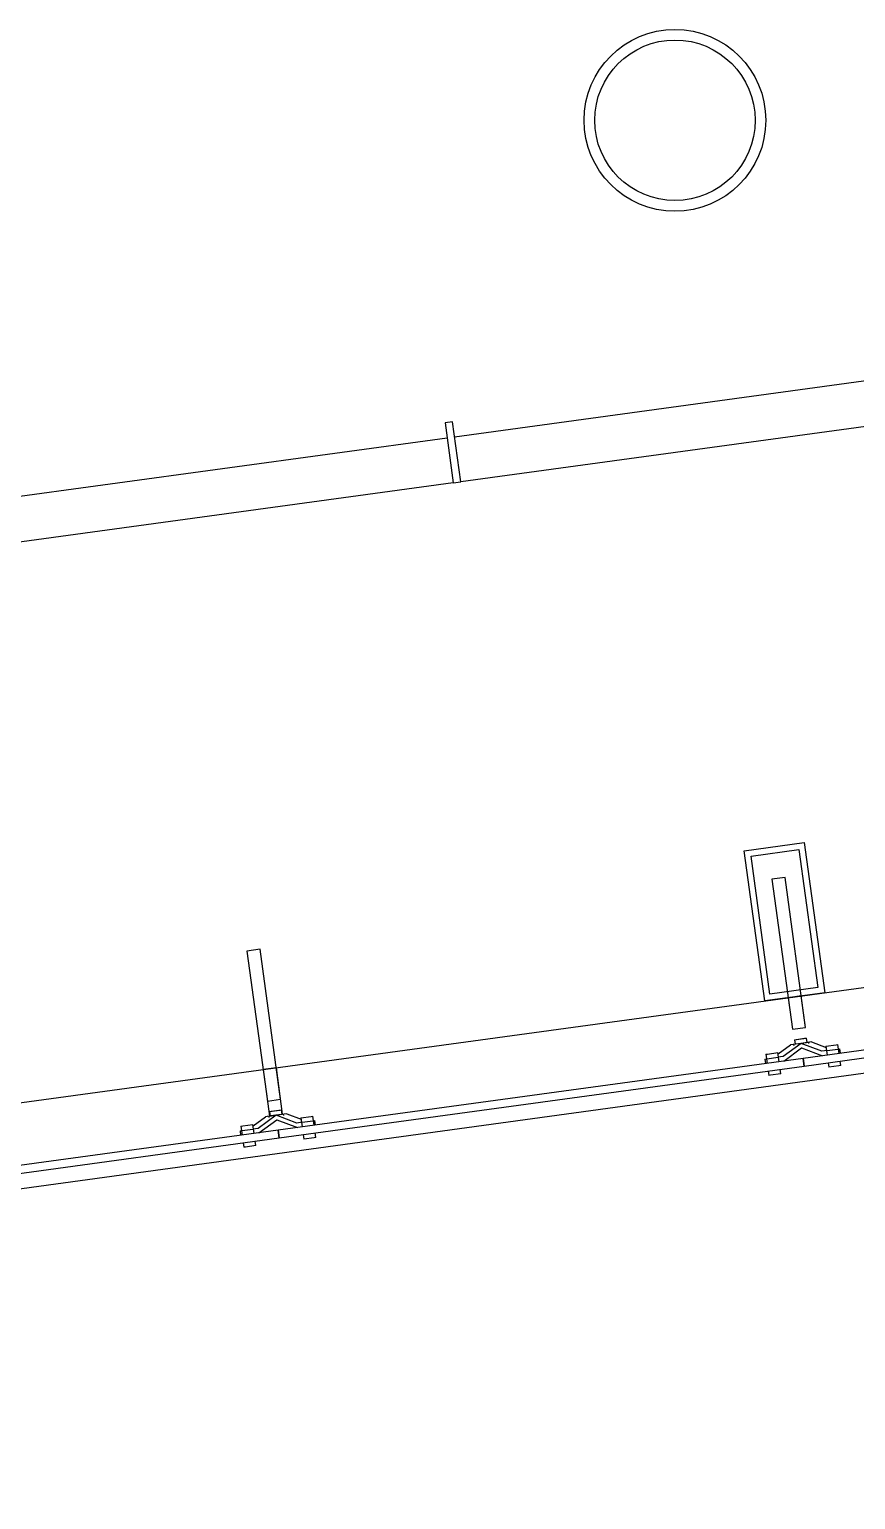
# Model space of a CAD drawing. Header units: millimetres. Extents: x -28081 to 11848482, y -6212777 to 128443.
# Drawn here: x -18251 to -15522, y 95449 to 100301 of the extents above; entities that cross this region are included whole.
import ezdxf

# ---------------------------------------------------------------- set-up
doc = ezdxf.new("R2010")
doc.units = ezdxf.units.MM
doc.header["$LTSCALE"] = 10
for name, color, linetype in [('A—\\M+5C3C5\\M+5B4B0', 135, 'Continuous'), ('A—\\M+5C7BD\\M+5CCE5', 7, 'Continuous'), ('E-RF-5F$0$A-GLAZ', 6, 'Continuous')]:
    doc.layers.add(name, color=color, linetype=linetype)

msp = doc.modelspace()

# ---------------------------------------------------------------- linework, layer by layer
at = {"layer": 'A—\\M+5C3C5\\M+5B4B0'}
for p, q in [((-16846.9, 98956.5), (-14865.2, 99227.4)), ((-14844.9, 99078.8), (-16826.5, 98807.9)), ((-18580.7, 98719.5), (-16871.6, 98953.1)), ((-16851.3, 98804.5), (-18560.4, 98570.9)), ((-25552.2, 95764.4, 0), (-8639.5, 98076.1, 0)), ((-25791.7, 95448.7), (-8422.2, 97822.9)), ((-13962, 97141.8), (-15695.9, 96904.8)), ((-13962, 97141.8), (-15695.9, 96904.8)), ((-13962, 97141.8), (-15695.9, 96904.8)), ((-15692.4, 96879.6), (-13958.6, 97116.6)), ((-15692.4, 96879.6), (-13958.6, 97116.6)), ((-15692.4, 96879.6), (-13958.6, 97116.6)), ((-15778.7, 96919.6), (-15737.7, 96949.5)), ((-15778.7, 96919.6), (-15737.7, 96949.5)), ((-15702.7, 96954.3), (-15762, 96911)), ((-15702.7, 96954.3), (-15762, 96911)), ((-15702.7, 96954.3), (-15737.7, 96949.5)), ((-15702.7, 96954.3), (-15737.7, 96949.5)), ((-15720.2, 96951.9), (-15737.7, 96949.5)), ((-15720.2, 96951.9), (-15737.7, 96949.5)), ((-15727.4, 96950.9), (-15726.9, 96947)), ((-15727.4, 96950.9), (-15726.9, 96947)), ((-15727.4, 96950.9), (-15726.9, 96947)), ((-15727.4, 96950.9), (-15726.9, 96947)), ((-15724.5, 96966.5), (-15690.7, 96971.1)), ((-15724.5, 96966.5), (-15690.7, 96971.1)), ((-15724.5, 96966.5), (-15690.7, 96971.1)), ((-15724.5, 96966.5), (-15690.7, 96971.1)), ((-15724.5, 96966.5), (-15718.7, 96967.3)), ((-15724.5, 96966.5), (-15718.7, 96967.3)), ((-15724.5, 96966.5), (-15718.7, 96967.3)), ((-15724.5, 96966.5), (-15718.7, 96967.3)), ((-15724.5, 96966.5), (-15722.5, 96951.6)), ((-15724.5, 96966.5), (-15722.5, 96951.6)), ((-15724.5, 96966.5), (-15722.5, 96951.6)), ((-15724.5, 96966.5), (-15722.5, 96951.6)), ((-15724.5, 96966.5), (-15722.5, 96951.6)), ((-15724.5, 96966.5), (-15722.5, 96951.6)), ((-15724.5, 96966.5), (-15722.5, 96951.6)), ((-15724.5, 96966.5), (-15722.5, 96951.6)), ((-15702.7, 96954.3), (-15720.2, 96951.9)), ((-15702.7, 96954.3), (-15720.2, 96951.9)), ((-15718.7, 96967.3), (-15684.9, 96971.9)), ((-15718.7, 96967.3), (-15684.9, 96971.9)), ((-15718.7, 96967.3), (-15684.9, 96971.9)), ((-15718.7, 96967.3), (-15684.9, 96971.9)), ((-15667.6, 96959.1), (-15702.7, 96954.3)), ((-15667.6, 96959.1), (-15702.7, 96954.3)), ((-15685.1, 96956.7), (-15702.7, 96954.3)), ((-15685.1, 96956.7), (-15702.7, 96954.3)), ((-15633.9, 96928.5), (-15702.7, 96954.3)), ((-15633.9, 96928.5), (-15702.7, 96954.3)), ((-15690.7, 96971.1), (-15684.9, 96971.9)), ((-15690.7, 96971.1), (-15684.9, 96971.9)), ((-15690.7, 96971.1), (-15684.9, 96971.9)), ((-15690.7, 96971.1), (-15684.9, 96971.9)), ((-15667.6, 96959.1), (-15685.1, 96956.7)), ((-15667.6, 96959.1), (-15685.1, 96956.7)), ((-15682.8, 96957), (-15684.9, 96971.9)), ((-15682.8, 96957), (-15684.9, 96971.9)), ((-15682.8, 96957), (-15684.9, 96971.9)), ((-15682.8, 96957), (-15684.9, 96971.9)), ((-15682.8, 96957), (-15684.9, 96971.9)), ((-15682.8, 96957), (-15684.9, 96971.9)), ((-15682.8, 96957), (-15684.9, 96971.9)), ((-15682.8, 96957), (-15684.9, 96971.9)), ((-15677.3, 96953.7), (-15677.9, 96957.7)), ((-15677.3, 96953.7), (-15677.9, 96957.7)), ((-15677.3, 96953.7), (-15677.9, 96957.7)), ((-15677.3, 96953.7), (-15677.9, 96957.7)), ((-15667.6, 96959.1), (-15620.1, 96941.3)), ((-15667.6, 96959.1), (-15620.1, 96941.3)), ((-15620.7, 96945.4), (-15586.9, 96950.1)), ((-15620.7, 96945.4), (-15586.9, 96950.1)), ((-15586.9, 96950.1), (-15581.1, 96950.9)), ((-15586.9, 96950.1), (-15581.1, 96950.9)), ((-15577, 96921), (-15581.1, 96950.9)), ((-15577, 96921), (-15581.1, 96950.9)), ((-15695.9, 96904.8), (-17429.8, 96667.8)), ((-15695.9, 96904.8), (-17429.8, 96667.8)), ((-15695.9, 96904.8), (-17429.8, 96667.8)), ((-15821.8, 96902.8), (-15814.5, 96903.8)), ((-15821.8, 96902.8), (-15814.5, 96903.8)), ((-15821.8, 96902.8), (-15819.7, 96887.9)), ((-15821.8, 96902.8), (-15819.7, 96887.9)), ((-15818.9, 96918.4), (-15813.1, 96919.2)), ((-15818.9, 96918.4), (-15813.1, 96919.2)), ((-15818.9, 96918.4), (-15814.8, 96888.5)), ((-15818.9, 96918.4), (-15814.8, 96888.5)), ((-15814.5, 96903.8), (-15779.5, 96908.6)), ((-15814.5, 96903.8), (-15779.5, 96908.6)), ((-15813.1, 96919.2), (-15779.2, 96923.8)), ((-15813.1, 96919.2), (-15779.2, 96923.8)), ((-15762, 96911), (-15779.5, 96908.6)), ((-15762, 96911), (-15779.5, 96908.6)), ((-15775.2, 96894), (-15779.2, 96923.8)), ((-15775.2, 96894), (-15779.2, 96923.8)), ((-15759.9, 96896), (-15700.6, 96939.5)), ((-15759.9, 96896), (-15700.6, 96939.5)), ((-15700.6, 96939.5), (-15631.8, 96913.5)), ((-15700.6, 96939.5), (-15631.8, 96913.5)), ((-15692.4, 96879.6), (-15695.9, 96904.8)), ((-15695.9, 96904.8), (-15692.4, 96879.6)), ((-15692.4, 96879.6), (-15695.9, 96904.8)), ((-15695.9, 96904.8), (-15692.4, 96879.6)), ((-15692.4, 96879.6), (-15695.9, 96904.8)), ((-15695.9, 96904.8), (-15692.4, 96879.6)), ((-15616.4, 96930.9), (-15633.9, 96928.5)), ((-15616.4, 96930.9), (-15633.9, 96928.5)), ((-15620.7, 96945.4), (-15616.6, 96915.6)), ((-15620.7, 96945.4), (-15616.6, 96915.6)), ((-15616.4, 96930.9), (-15581.3, 96935.7)), ((-15616.4, 96930.9), (-15581.3, 96935.7)), ((-15581.3, 96935.7), (-15574.1, 96936.7)), ((-15581.3, 96935.7), (-15574.1, 96936.7)), ((-15572, 96921.7), (-15574.1, 96936.7)), ((-15572, 96921.7), (-15574.1, 96936.7)), ((-17426.3, 96642.6), (-15692.4, 96879.6)), ((-17426.3, 96642.6), (-15692.4, 96879.6)), ((-17426.3, 96642.6), (-15692.4, 96879.6)), ((-15811.3, 96863.4), (-15809.3, 96848.5)), ((-15811.3, 96863.4), (-15809.3, 96848.5)), ((-15769.7, 96853.9), (-15803.5, 96849.3)), ((-15769.7, 96853.9), (-15803.5, 96849.3)), ((-15769.7, 96853.9), (-15771.7, 96868.8)), ((-15769.7, 96853.9), (-15771.7, 96868.8)), ((-15613.2, 96890.5), (-15611.2, 96875.6)), ((-15613.2, 96890.5), (-15611.2, 96875.6)), ((-15577.3, 96880.2), (-15611.2, 96875.6)), ((-15577.3, 96880.2), (-15611.2, 96875.6)), ((-15571.5, 96881), (-15577.3, 96880.2)), ((-15571.5, 96881), (-15577.3, 96880.2)), ((-15571.5, 96881), (-15573.6, 96895.9)), ((-15571.5, 96881), (-15573.6, 96895.9)), ((-15803.5, 96849.3), (-15809.3, 96848.5)), ((-15803.5, 96849.3), (-15809.3, 96848.5)), ((-17512.6, 96682.6), (-17471.6, 96712.5)), ((-17512.6, 96682.6), (-17471.6, 96712.5)), ((-17436.5, 96717.3), (-17495.9, 96674)), ((-17436.5, 96717.3), (-17495.9, 96674)), ((-17436.5, 96717.3), (-17471.6, 96712.5)), ((-17436.5, 96717.3), (-17471.6, 96712.5)), ((-17454.1, 96714.9), (-17471.6, 96712.5)), ((-17454.1, 96714.9), (-17471.6, 96712.5)), ((-17461.3, 96713.9), (-17460.8, 96710)), ((-17461.3, 96713.9), (-17460.8, 96710)), ((-17461.3, 96713.9), (-17460.8, 96710)), ((-17461.3, 96713.9), (-17460.8, 96710)), ((-17458.4, 96729.5), (-17424.6, 96734.1)), ((-17458.4, 96729.5), (-17424.6, 96734.1)), ((-17458.4, 96729.5), (-17424.6, 96734.1)), ((-17458.4, 96729.5), (-17424.6, 96734.1)), ((-17458.4, 96729.5), (-17452.6, 96730.3)), ((-17458.4, 96729.5), (-17452.6, 96730.3)), ((-17458.4, 96729.5), (-17452.6, 96730.3)), ((-17458.4, 96729.5), (-17452.6, 96730.3)), ((-17458.4, 96729.5), (-17456.4, 96714.6)), ((-17458.4, 96729.5), (-17456.4, 96714.6)), ((-17458.4, 96729.5), (-17456.4, 96714.6)), ((-17458.4, 96729.5), (-17456.4, 96714.6)), ((-17458.4, 96729.5), (-17456.4, 96714.6)), ((-17458.4, 96729.5), (-17456.4, 96714.6)), ((-17458.4, 96729.5), (-17456.4, 96714.6)), ((-17458.4, 96729.5), (-17456.4, 96714.6)), ((-17436.5, 96717.3), (-17454.1, 96714.9)), ((-17436.5, 96717.3), (-17454.1, 96714.9)), ((-17452.6, 96730.3), (-17418.8, 96734.9)), ((-17452.6, 96730.3), (-17418.8, 96734.9)), ((-17452.6, 96730.3), (-17418.8, 96734.9)), ((-17452.6, 96730.3), (-17418.8, 96734.9)), ((-17401.5, 96722.1), (-17436.5, 96717.3)), ((-17401.5, 96722.1), (-17436.5, 96717.3)), ((-17419, 96719.7), (-17436.5, 96717.3)), ((-17419, 96719.7), (-17436.5, 96717.3)), ((-17367.8, 96691.5), (-17436.5, 96717.3)), ((-17367.8, 96691.5), (-17436.5, 96717.3)), ((-17424.6, 96734.1), (-17418.8, 96734.9)), ((-17424.6, 96734.1), (-17418.8, 96734.9)), ((-17424.6, 96734.1), (-17418.8, 96734.9)), ((-17424.6, 96734.1), (-17418.8, 96734.9)), ((-17401.5, 96722.1), (-17419, 96719.7)), ((-17401.5, 96722.1), (-17419, 96719.7)), ((-17416.7, 96720), (-17418.8, 96734.9)), ((-17416.7, 96720), (-17418.8, 96734.9)), ((-17416.7, 96720), (-17418.8, 96734.9)), ((-17416.7, 96720), (-17418.8, 96734.9)), ((-17416.7, 96720), (-17418.8, 96734.9)), ((-17416.7, 96720), (-17418.8, 96734.9)), ((-17416.7, 96720), (-17418.8, 96734.9)), ((-17416.7, 96720), (-17418.8, 96734.9)), ((-17411.2, 96716.7), (-17411.8, 96720.7)), ((-17411.2, 96716.7), (-17411.8, 96720.7)), ((-17411.2, 96716.7), (-17411.8, 96720.7)), ((-17411.2, 96716.7), (-17411.8, 96720.7)), ((-17401.5, 96722.1), (-17354, 96704.3)), ((-17401.5, 96722.1), (-17354, 96704.3)), ((-17354.6, 96708.4), (-17320.8, 96713.1)), ((-17354.6, 96708.4), (-17320.8, 96713.1)), ((-17354.6, 96708.4), (-17350.5, 96678.6)), ((-17354.6, 96708.4), (-17350.5, 96678.6)), ((-17320.8, 96713.1), (-17314.9, 96713.9)), ((-17320.8, 96713.1), (-17314.9, 96713.9)), ((-17310.9, 96684), (-17314.9, 96713.9)), ((-17310.9, 96684), (-17314.9, 96713.9)), ((-17429.8, 96667.8), (-19163.6, 96430.8)), ((-17429.8, 96667.8), (-19163.6, 96430.8)), ((-17429.8, 96667.8), (-19163.6, 96430.8)), ((-17555.7, 96665.8), (-17548.4, 96666.8)), ((-17555.7, 96665.8), (-17548.4, 96666.8)), ((-17555.7, 96665.8), (-17553.6, 96650.9)), ((-17555.7, 96665.8), (-17553.6, 96650.9)), ((-17552.7, 96681.4), (-17546.9, 96682.2)), ((-17552.7, 96681.4), (-17546.9, 96682.2)), ((-17552.7, 96681.4), (-17548.7, 96651.5)), ((-17552.7, 96681.4), (-17548.7, 96651.5)), ((-17548.4, 96666.8), (-17513.4, 96671.6)), ((-17548.4, 96666.8), (-17513.4, 96671.6)), ((-17546.9, 96682.2), (-17513.1, 96686.8)), ((-17546.9, 96682.2), (-17513.1, 96686.8)), ((-17495.9, 96674), (-17513.4, 96671.6)), ((-17495.9, 96674), (-17513.4, 96671.6)), ((-17509, 96657), (-17513.1, 96686.8)), ((-17509, 96657), (-17513.1, 96686.8)), ((-17493.8, 96659), (-17434.5, 96702.5)), ((-17493.8, 96659), (-17434.5, 96702.5)), ((-17434.5, 96702.5), (-17365.7, 96676.5)), ((-17434.5, 96702.5), (-17365.7, 96676.5)), ((-17426.3, 96642.6), (-17429.8, 96667.8)), ((-17429.8, 96667.8), (-17426.3, 96642.6)), ((-17426.3, 96642.6), (-17429.8, 96667.8)), ((-17429.8, 96667.8), (-17426.3, 96642.6)), ((-17426.3, 96642.6), (-17429.8, 96667.8)), ((-17429.8, 96667.8), (-17426.3, 96642.6)), ((-17350.2, 96693.9), (-17367.8, 96691.5)), ((-17350.2, 96693.9), (-17367.8, 96691.5)), ((-17350.2, 96693.9), (-17315.2, 96698.7)), ((-17350.2, 96693.9), (-17315.2, 96698.7)), ((-17315.2, 96698.7), (-17308, 96699.7)), ((-17315.2, 96698.7), (-17308, 96699.7)), ((-17305.9, 96684.7), (-17308, 96699.7)), ((-17305.9, 96684.7), (-17308, 96699.7)), ((-17305.4, 96644), (-17307.4, 96658.9)), ((-17305.4, 96644), (-17307.4, 96658.9)), ((-19160.2, 96405.6), (-17426.3, 96642.6)), ((-19160.2, 96405.6), (-17426.3, 96642.6)), ((-19160.2, 96405.6), (-17426.3, 96642.6)), ((-17545.2, 96626.4), (-17543.2, 96611.5)), ((-17545.2, 96626.4), (-17543.2, 96611.5)), ((-17537.4, 96612.3), (-17543.2, 96611.5)), ((-17537.4, 96612.3), (-17543.2, 96611.5)), ((-17503.6, 96616.9), (-17537.4, 96612.3)), ((-17503.6, 96616.9), (-17537.4, 96612.3)), ((-17503.6, 96616.9), (-17505.6, 96631.8)), ((-17503.6, 96616.9), (-17505.6, 96631.8)), ((-17347.1, 96653.5), (-17345, 96638.6)), ((-17347.1, 96653.5), (-17345, 96638.6)), ((-17311.2, 96643.2), (-17345, 96638.6)), ((-17311.2, 96643.2), (-17345, 96638.6)), ((-17305.4, 96644), (-17311.2, 96643.2)), ((-17305.4, 96644), (-17311.2, 96643.2))]:
    msp.add_line(p, q, dxfattribs=at)
at = {"layer": 'A—\\M+5C3C5\\M+5B4B0', "extrusion": (0, 0, -1)}
for p, q in [((-16853.6, 99006.1), (-16878.4, 99002.7)), ((-16878.4, 99002.7), (-16851.3, 98804.5)), ((-16826.5, 98807.9), (-16853.6, 99006.1)), ((-16851.3, 98804.5), (-16826.5, 98807.9)), ((-15755.3, 97502.2), (-15798.9, 97496.3)), ((-15755.3, 97502.2), (-15798.9, 97496.3)), ((-15798.9, 97496.3), (-15731.2, 97000.9)), ((-15798.9, 97496.3), (-15731.2, 97000.9)), ((-15687.6, 97006.8), (-15755.3, 97502.2)), ((-15687.6, 97006.8), (-15755.3, 97502.2)), ((-17489.2, 97265.2), (-17532.8, 97259.3)), ((-17489.2, 97265.2), (-17532.8, 97259.3)), ((-17532.8, 97259.3), (-17465.1, 96763.9)), ((-17532.8, 97259.3), (-17465.1, 96763.9)), ((-17421.5, 96769.8), (-17489.2, 97265.2)), ((-17421.5, 96769.8), (-17489.2, 97265.2)), ((-15731.2, 97000.9), (-15687.6, 97006.8)), ((-15731.2, 97000.9), (-15687.6, 97006.8)), ((-17435.7, 96874), (-17479.3, 96868)), ((-17479.3, 96868), (-17458.4, 96714.5)), ((-17414.8, 96720.5), (-17435.7, 96874)), ((-17465.1, 96763.9), (-17421.5, 96769.8)), ((-17465.1, 96763.9), (-17421.5, 96769.8)), ((-17458.4, 96714.5), (-17414.8, 96720.5))]:
    msp.add_line(p, q, dxfattribs=at)
at = {"layer": 'A—\\M+5C3C5\\M+5B4B0', "color": 8, "lineweight": 9}
for p, q in [((-15778.7, 96919.6), (-15737.7, 96949.5)), ((-15778.7, 96919.6), (-15737.7, 96949.5)), ((-15702.7, 96954.3), (-15762, 96911)), ((-15702.7, 96954.3), (-15762, 96911)), ((-15702.7, 96954.3), (-15737.7, 96949.5)), ((-15702.7, 96954.3), (-15737.7, 96949.5)), ((-15720.2, 96951.9), (-15737.7, 96949.5)), ((-15720.2, 96951.9), (-15737.7, 96949.5)), ((-15727.4, 96950.9), (-15726.9, 96947)), ((-15727.4, 96950.9), (-15726.9, 96947)), ((-15727.4, 96950.9), (-15726.9, 96947)), ((-15727.4, 96950.9), (-15726.9, 96947)), ((-15724.5, 96966.5), (-15690.7, 96971.1)), ((-15724.5, 96966.5), (-15690.7, 96971.1)), ((-15724.5, 96966.5), (-15690.7, 96971.1)), ((-15724.5, 96966.5), (-15690.7, 96971.1)), ((-15724.5, 96966.5), (-15718.7, 96967.3)), ((-15724.5, 96966.5), (-15718.7, 96967.3)), ((-15724.5, 96966.5), (-15718.7, 96967.3)), ((-15724.5, 96966.5), (-15718.7, 96967.3)), ((-15724.5, 96966.5), (-15722.5, 96951.6)), ((-15724.5, 96966.5), (-15722.5, 96951.6)), ((-15724.5, 96966.5), (-15722.5, 96951.6)), ((-15724.5, 96966.5), (-15722.5, 96951.6)), ((-15724.5, 96966.5), (-15722.5, 96951.6)), ((-15724.5, 96966.5), (-15722.5, 96951.6)), ((-15724.5, 96966.5), (-15722.5, 96951.6)), ((-15724.5, 96966.5), (-15722.5, 96951.6)), ((-15702.7, 96954.3), (-15720.2, 96951.9)), ((-15702.7, 96954.3), (-15720.2, 96951.9)), ((-15718.7, 96967.3), (-15684.9, 96971.9)), ((-15718.7, 96967.3), (-15684.9, 96971.9)), ((-15718.7, 96967.3), (-15684.9, 96971.9)), ((-15718.7, 96967.3), (-15684.9, 96971.9)), ((-15667.6, 96959.1), (-15702.7, 96954.3)), ((-15667.6, 96959.1), (-15702.7, 96954.3)), ((-15685.1, 96956.7), (-15702.7, 96954.3)), ((-15685.1, 96956.7), (-15702.7, 96954.3)), ((-15633.9, 96928.5), (-15702.7, 96954.3)), ((-15633.9, 96928.5), (-15702.7, 96954.3)), ((-15690.7, 96971.1), (-15684.9, 96971.9)), ((-15690.7, 96971.1), (-15684.9, 96971.9)), ((-15690.7, 96971.1), (-15684.9, 96971.9)), ((-15690.7, 96971.1), (-15684.9, 96971.9)), ((-15667.6, 96959.1), (-15685.1, 96956.7)), ((-15667.6, 96959.1), (-15685.1, 96956.7)), ((-15682.8, 96957), (-15684.9, 96971.9)), ((-15682.8, 96957), (-15684.9, 96971.9)), ((-15682.8, 96957), (-15684.9, 96971.9)), ((-15682.8, 96957), (-15684.9, 96971.9)), ((-15682.8, 96957), (-15684.9, 96971.9)), ((-15682.8, 96957), (-15684.9, 96971.9)), ((-15682.8, 96957), (-15684.9, 96971.9)), ((-15682.8, 96957), (-15684.9, 96971.9)), ((-15677.3, 96953.7), (-15677.9, 96957.7)), ((-15677.3, 96953.7), (-15677.9, 96957.7)), ((-15677.3, 96953.7), (-15677.9, 96957.7)), ((-15677.3, 96953.7), (-15677.9, 96957.7)), ((-15667.6, 96959.1), (-15620.1, 96941.3)), ((-15667.6, 96959.1), (-15620.1, 96941.3)), ((-15620.7, 96945.4), (-15586.9, 96950.1)), ((-15620.7, 96945.4), (-15586.9, 96950.1)), ((-15586.9, 96950.1), (-15581.1, 96950.9)), ((-15586.9, 96950.1), (-15581.1, 96950.9)), ((-15577, 96921), (-15581.1, 96950.9)), ((-15577, 96921), (-15581.1, 96950.9)), ((-15821.8, 96902.8), (-15814.5, 96903.8)), ((-15821.8, 96902.8), (-15814.5, 96903.8)), ((-15821.8, 96902.8), (-15819.7, 96887.9)), ((-15821.8, 96902.8), (-15819.7, 96887.9)), ((-15818.9, 96918.4), (-15813.1, 96919.2)), ((-15818.9, 96918.4), (-15813.1, 96919.2)), ((-15818.9, 96918.4), (-15814.8, 96888.5)), ((-15818.9, 96918.4), (-15814.8, 96888.5)), ((-15814.5, 96903.8), (-15779.5, 96908.6)), ((-15814.5, 96903.8), (-15779.5, 96908.6)), ((-15813.1, 96919.2), (-15779.2, 96923.8)), ((-15813.1, 96919.2), (-15779.2, 96923.8)), ((-15762, 96911), (-15779.5, 96908.6)), ((-15762, 96911), (-15779.5, 96908.6)), ((-15775.2, 96894), (-15779.2, 96923.8)), ((-15775.2, 96894), (-15779.2, 96923.8)), ((-15759.9, 96896), (-15700.6, 96939.5)), ((-15759.9, 96896), (-15700.6, 96939.5)), ((-15700.6, 96939.5), (-15631.8, 96913.5)), ((-15700.6, 96939.5), (-15631.8, 96913.5)), ((-15616.4, 96930.9), (-15633.9, 96928.5)), ((-15616.4, 96930.9), (-15633.9, 96928.5)), ((-15620.7, 96945.4), (-15616.6, 96915.6)), ((-15620.7, 96945.4), (-15616.6, 96915.6)), ((-15616.4, 96930.9), (-15581.3, 96935.7)), ((-15616.4, 96930.9), (-15581.3, 96935.7)), ((-15581.3, 96935.7), (-15574.1, 96936.7)), ((-15581.3, 96935.7), (-15574.1, 96936.7)), ((-15572, 96921.7), (-15574.1, 96936.7)), ((-15572, 96921.7), (-15574.1, 96936.7)), ((-15811.3, 96863.4), (-15809.3, 96848.5)), ((-15811.3, 96863.4), (-15809.3, 96848.5)), ((-15769.7, 96853.9), (-15803.5, 96849.3)), ((-15769.7, 96853.9), (-15803.5, 96849.3)), ((-15769.7, 96853.9), (-15771.7, 96868.8)), ((-15769.7, 96853.9), (-15771.7, 96868.8)), ((-15613.2, 96890.5), (-15611.2, 96875.6)), ((-15613.2, 96890.5), (-15611.2, 96875.6)), ((-15577.3, 96880.2), (-15611.2, 96875.6)), ((-15577.3, 96880.2), (-15611.2, 96875.6)), ((-15571.5, 96881), (-15577.3, 96880.2)), ((-15571.5, 96881), (-15577.3, 96880.2)), ((-15571.5, 96881), (-15573.6, 96895.9)), ((-15571.5, 96881), (-15573.6, 96895.9)), ((-15803.5, 96849.3), (-15809.3, 96848.5)), ((-15803.5, 96849.3), (-15809.3, 96848.5)), ((-17512.6, 96682.6), (-17471.6, 96712.5)), ((-17512.6, 96682.6), (-17471.6, 96712.5)), ((-17512.6, 96682.6), (-17471.6, 96712.5)), ((-17512.6, 96682.6), (-17471.6, 96712.5)), ((-17436.5, 96717.3), (-17495.9, 96674)), ((-17436.5, 96717.3), (-17495.9, 96674)), ((-17436.5, 96717.3), (-17495.9, 96674)), ((-17436.5, 96717.3), (-17495.9, 96674)), ((-17436.5, 96717.3), (-17471.6, 96712.5)), ((-17436.5, 96717.3), (-17471.6, 96712.5)), ((-17436.5, 96717.3), (-17471.6, 96712.5)), ((-17436.5, 96717.3), (-17471.6, 96712.5)), ((-17454.1, 96714.9), (-17471.6, 96712.5)), ((-17454.1, 96714.9), (-17471.6, 96712.5)), ((-17454.1, 96714.9), (-17471.6, 96712.5)), ((-17454.1, 96714.9), (-17471.6, 96712.5)), ((-17461.3, 96713.9), (-17460.8, 96710)), ((-17461.3, 96713.9), (-17460.8, 96710)), ((-17461.3, 96713.9), (-17460.8, 96710)), ((-17461.3, 96713.9), (-17460.8, 96710)), ((-17461.3, 96713.9), (-17460.8, 96710)), ((-17461.3, 96713.9), (-17460.8, 96710)), ((-17461.3, 96713.9), (-17460.8, 96710)), ((-17461.3, 96713.9), (-17460.8, 96710)), ((-17458.4, 96729.5), (-17424.6, 96734.1)), ((-17458.4, 96729.5), (-17424.6, 96734.1)), ((-17458.4, 96729.5), (-17424.6, 96734.1)), ((-17458.4, 96729.5), (-17424.6, 96734.1)), ((-17458.4, 96729.5), (-17424.6, 96734.1)), ((-17458.4, 96729.5), (-17424.6, 96734.1)), ((-17458.4, 96729.5), (-17424.6, 96734.1)), ((-17458.4, 96729.5), (-17424.6, 96734.1)), ((-17458.4, 96729.5), (-17452.6, 96730.3)), ((-17458.4, 96729.5), (-17452.6, 96730.3)), ((-17458.4, 96729.5), (-17452.6, 96730.3)), ((-17458.4, 96729.5), (-17452.6, 96730.3)), ((-17458.4, 96729.5), (-17452.6, 96730.3)), ((-17458.4, 96729.5), (-17452.6, 96730.3)), ((-17458.4, 96729.5), (-17452.6, 96730.3)), ((-17458.4, 96729.5), (-17452.6, 96730.3)), ((-17458.4, 96729.5), (-17456.4, 96714.6)), ((-17458.4, 96729.5), (-17456.4, 96714.6)), ((-17458.4, 96729.5), (-17456.4, 96714.6)), ((-17458.4, 96729.5), (-17456.4, 96714.6)), ((-17458.4, 96729.5), (-17456.4, 96714.6)), ((-17458.4, 96729.5), (-17456.4, 96714.6)), ((-17458.4, 96729.5), (-17456.4, 96714.6)), ((-17458.4, 96729.5), (-17456.4, 96714.6)), ((-17458.4, 96729.5), (-17456.4, 96714.6)), ((-17458.4, 96729.5), (-17456.4, 96714.6)), ((-17458.4, 96729.5), (-17456.4, 96714.6)), ((-17458.4, 96729.5), (-17456.4, 96714.6)), ((-17458.4, 96729.5), (-17456.4, 96714.6)), ((-17458.4, 96729.5), (-17456.4, 96714.6)), ((-17458.4, 96729.5), (-17456.4, 96714.6)), ((-17458.4, 96729.5), (-17456.4, 96714.6)), ((-17436.5, 96717.3), (-17454.1, 96714.9)), ((-17436.5, 96717.3), (-17454.1, 96714.9)), ((-17436.5, 96717.3), (-17454.1, 96714.9)), ((-17436.5, 96717.3), (-17454.1, 96714.9)), ((-17452.6, 96730.3), (-17418.8, 96734.9)), ((-17452.6, 96730.3), (-17418.8, 96734.9)), ((-17452.6, 96730.3), (-17418.8, 96734.9)), ((-17452.6, 96730.3), (-17418.8, 96734.9)), ((-17452.6, 96730.3), (-17418.8, 96734.9)), ((-17452.6, 96730.3), (-17418.8, 96734.9)), ((-17452.6, 96730.3), (-17418.8, 96734.9)), ((-17452.6, 96730.3), (-17418.8, 96734.9)), ((-17401.5, 96722.1), (-17436.5, 96717.3)), ((-17401.5, 96722.1), (-17436.5, 96717.3)), ((-17401.5, 96722.1), (-17436.5, 96717.3)), ((-17401.5, 96722.1), (-17436.5, 96717.3)), ((-17419, 96719.7), (-17436.5, 96717.3)), ((-17419, 96719.7), (-17436.5, 96717.3)), ((-17419, 96719.7), (-17436.5, 96717.3)), ((-17419, 96719.7), (-17436.5, 96717.3)), ((-17367.8, 96691.5), (-17436.5, 96717.3)), ((-17367.8, 96691.5), (-17436.5, 96717.3)), ((-17367.8, 96691.5), (-17436.5, 96717.3)), ((-17367.8, 96691.5), (-17436.5, 96717.3)), ((-17424.6, 96734.1), (-17418.8, 96734.9)), ((-17424.6, 96734.1), (-17418.8, 96734.9)), ((-17424.6, 96734.1), (-17418.8, 96734.9)), ((-17424.6, 96734.1), (-17418.8, 96734.9)), ((-17424.6, 96734.1), (-17418.8, 96734.9)), ((-17424.6, 96734.1), (-17418.8, 96734.9)), ((-17424.6, 96734.1), (-17418.8, 96734.9)), ((-17424.6, 96734.1), (-17418.8, 96734.9)), ((-17401.5, 96722.1), (-17419, 96719.7)), ((-17401.5, 96722.1), (-17419, 96719.7)), ((-17401.5, 96722.1), (-17419, 96719.7)), ((-17401.5, 96722.1), (-17419, 96719.7)), ((-17416.7, 96720), (-17418.8, 96734.9)), ((-17416.7, 96720), (-17418.8, 96734.9)), ((-17416.7, 96720), (-17418.8, 96734.9)), ((-17416.7, 96720), (-17418.8, 96734.9)), ((-17416.7, 96720), (-17418.8, 96734.9)), ((-17416.7, 96720), (-17418.8, 96734.9)), ((-17416.7, 96720), (-17418.8, 96734.9)), ((-17416.7, 96720), (-17418.8, 96734.9)), ((-17416.7, 96720), (-17418.8, 96734.9)), ((-17416.7, 96720), (-17418.8, 96734.9)), ((-17416.7, 96720), (-17418.8, 96734.9)), ((-17416.7, 96720), (-17418.8, 96734.9)), ((-17416.7, 96720), (-17418.8, 96734.9)), ((-17416.7, 96720), (-17418.8, 96734.9)), ((-17416.7, 96720), (-17418.8, 96734.9)), ((-17416.7, 96720), (-17418.8, 96734.9)), ((-17411.2, 96716.7), (-17411.8, 96720.7)), ((-17411.2, 96716.7), (-17411.8, 96720.7)), ((-17411.2, 96716.7), (-17411.8, 96720.7)), ((-17411.2, 96716.7), (-17411.8, 96720.7)), ((-17411.2, 96716.7), (-17411.8, 96720.7)), ((-17411.2, 96716.7), (-17411.8, 96720.7)), ((-17411.2, 96716.7), (-17411.8, 96720.7)), ((-17411.2, 96716.7), (-17411.8, 96720.7)), ((-17401.5, 96722.1), (-17354, 96704.3)), ((-17401.5, 96722.1), (-17354, 96704.3)), ((-17401.5, 96722.1), (-17354, 96704.3)), ((-17401.5, 96722.1), (-17354, 96704.3)), ((-17354.6, 96708.4), (-17320.8, 96713.1)), ((-17354.6, 96708.4), (-17320.8, 96713.1)), ((-17354.6, 96708.4), (-17320.8, 96713.1)), ((-17354.6, 96708.4), (-17320.8, 96713.1)), ((-17354.6, 96708.4), (-17350.5, 96678.6)), ((-17354.6, 96708.4), (-17350.5, 96678.6)), ((-17354.6, 96708.4), (-17350.5, 96678.6)), ((-17354.6, 96708.4), (-17350.5, 96678.6)), ((-17320.8, 96713.1), (-17314.9, 96713.9)), ((-17320.8, 96713.1), (-17314.9, 96713.9)), ((-17320.8, 96713.1), (-17314.9, 96713.9)), ((-17320.8, 96713.1), (-17314.9, 96713.9)), ((-17310.9, 96684), (-17314.9, 96713.9)), ((-17310.9, 96684), (-17314.9, 96713.9)), ((-17310.9, 96684), (-17314.9, 96713.9)), ((-17310.9, 96684), (-17314.9, 96713.9)), ((-17555.7, 96665.8), (-17548.4, 96666.8)), ((-17555.7, 96665.8), (-17548.4, 96666.8)), ((-17555.7, 96665.8), (-17548.4, 96666.8)), ((-17555.7, 96665.8), (-17548.4, 96666.8)), ((-17555.7, 96665.8), (-17553.6, 96650.9)), ((-17555.7, 96665.8), (-17553.6, 96650.9)), ((-17555.7, 96665.8), (-17553.6, 96650.9)), ((-17555.7, 96665.8), (-17553.6, 96650.9)), ((-17552.7, 96681.4), (-17546.9, 96682.2)), ((-17552.7, 96681.4), (-17546.9, 96682.2)), ((-17552.7, 96681.4), (-17546.9, 96682.2)), ((-17552.7, 96681.4), (-17546.9, 96682.2)), ((-17552.7, 96681.4), (-17548.7, 96651.5)), ((-17552.7, 96681.4), (-17548.7, 96651.5)), ((-17552.7, 96681.4), (-17548.7, 96651.5)), ((-17552.7, 96681.4), (-17548.7, 96651.5)), ((-17548.4, 96666.8), (-17513.4, 96671.6)), ((-17548.4, 96666.8), (-17513.4, 96671.6)), ((-17548.4, 96666.8), (-17513.4, 96671.6)), ((-17548.4, 96666.8), (-17513.4, 96671.6)), ((-17546.9, 96682.2), (-17513.1, 96686.8)), ((-17546.9, 96682.2), (-17513.1, 96686.8)), ((-17546.9, 96682.2), (-17513.1, 96686.8)), ((-17546.9, 96682.2), (-17513.1, 96686.8)), ((-17495.9, 96674), (-17513.4, 96671.6)), ((-17495.9, 96674), (-17513.4, 96671.6)), ((-17495.9, 96674), (-17513.4, 96671.6)), ((-17495.9, 96674), (-17513.4, 96671.6)), ((-17509, 96657), (-17513.1, 96686.8)), ((-17509, 96657), (-17513.1, 96686.8)), ((-17509, 96657), (-17513.1, 96686.8)), ((-17509, 96657), (-17513.1, 96686.8)), ((-17493.8, 96659), (-17434.5, 96702.5)), ((-17493.8, 96659), (-17434.5, 96702.5)), ((-17493.8, 96659), (-17434.5, 96702.5)), ((-17493.8, 96659), (-17434.5, 96702.5)), ((-17434.5, 96702.5), (-17365.7, 96676.5)), ((-17434.5, 96702.5), (-17365.7, 96676.5)), ((-17434.5, 96702.5), (-17365.7, 96676.5)), ((-17434.5, 96702.5), (-17365.7, 96676.5)), ((-17350.2, 96693.9), (-17367.8, 96691.5)), ((-17350.2, 96693.9), (-17367.8, 96691.5)), ((-17350.2, 96693.9), (-17367.8, 96691.5)), ((-17350.2, 96693.9), (-17367.8, 96691.5)), ((-17350.2, 96693.9), (-17315.2, 96698.7)), ((-17350.2, 96693.9), (-17315.2, 96698.7)), ((-17350.2, 96693.9), (-17315.2, 96698.7)), ((-17350.2, 96693.9), (-17315.2, 96698.7)), ((-17315.2, 96698.7), (-17308, 96699.7)), ((-17315.2, 96698.7), (-17308, 96699.7)), ((-17315.2, 96698.7), (-17308, 96699.7)), ((-17315.2, 96698.7), (-17308, 96699.7)), ((-17305.9, 96684.7), (-17308, 96699.7)), ((-17305.9, 96684.7), (-17308, 96699.7)), ((-17305.9, 96684.7), (-17308, 96699.7)), ((-17305.9, 96684.7), (-17308, 96699.7)), ((-17305.4, 96644), (-17307.4, 96658.9)), ((-17305.4, 96644), (-17307.4, 96658.9)), ((-17305.4, 96644), (-17307.4, 96658.9)), ((-17305.4, 96644), (-17307.4, 96658.9)), ((-17545.2, 96626.4), (-17543.2, 96611.5)), ((-17545.2, 96626.4), (-17543.2, 96611.5)), ((-17545.2, 96626.4), (-17543.2, 96611.5)), ((-17545.2, 96626.4), (-17543.2, 96611.5)), ((-17537.4, 96612.3), (-17543.2, 96611.5)), ((-17537.4, 96612.3), (-17543.2, 96611.5)), ((-17537.4, 96612.3), (-17543.2, 96611.5)), ((-17537.4, 96612.3), (-17543.2, 96611.5)), ((-17503.6, 96616.9), (-17537.4, 96612.3)), ((-17503.6, 96616.9), (-17537.4, 96612.3)), ((-17503.6, 96616.9), (-17537.4, 96612.3)), ((-17503.6, 96616.9), (-17537.4, 96612.3)), ((-17503.6, 96616.9), (-17505.6, 96631.8)), ((-17503.6, 96616.9), (-17505.6, 96631.8)), ((-17503.6, 96616.9), (-17505.6, 96631.8)), ((-17503.6, 96616.9), (-17505.6, 96631.8)), ((-17347.1, 96653.5), (-17345, 96638.6)), ((-17347.1, 96653.5), (-17345, 96638.6)), ((-17347.1, 96653.5), (-17345, 96638.6)), ((-17347.1, 96653.5), (-17345, 96638.6)), ((-17311.2, 96643.2), (-17345, 96638.6)), ((-17311.2, 96643.2), (-17345, 96638.6)), ((-17311.2, 96643.2), (-17345, 96638.6)), ((-17311.2, 96643.2), (-17345, 96638.6)), ((-17305.4, 96644), (-17311.2, 96643.2)), ((-17305.4, 96644), (-17311.2, 96643.2)), ((-17305.4, 96644), (-17311.2, 96643.2)), ((-17305.4, 96644), (-17311.2, 96643.2))]:
    msp.add_line(p, q, dxfattribs=at)
at = {"layer": 'A—\\M+5C3C5\\M+5B4B0', "elevation": 0}
msp.add_lwpolyline([(-15822.7, 97094.5), (-15890.5, 97589.9), (-15692.3, 97617), (-15624.6, 97121.6), (-15822.7, 97094.5)], dxfattribs=at)
for points in [[(-15805.6, 97117), (-15867.9, 97572.8), (-15709.4, 97594.4), (-15647.1, 97138.7)], [(-15731.2, 97001), (-15687.6, 97007), (-15701.9, 97111), (-15745.5, 97105)]]:
    msp.add_lwpolyline(points, close=True, dxfattribs=at)
at = {"layer": 'A—\\M+5C7BD\\M+5CCE5'}
for radius in [300, 265]:
    msp.add_circle((-16119.1, 100000.9), radius, dxfattribs=at)
at = {"layer": 'E-RF-5F$0$A-GLAZ', "color": 8, "lineweight": 9}
for p, q in [((-15778.7, 96919.6), (-15737.7, 96949.5)), ((-15778.7, 96919.6), (-15737.7, 96949.5)), ((-15702.7, 96954.3), (-15762, 96911)), ((-15702.7, 96954.3), (-15762, 96911)), ((-15702.7, 96954.3), (-15737.7, 96949.5)), ((-15702.7, 96954.3), (-15737.7, 96949.5)), ((-15720.2, 96951.9), (-15737.7, 96949.5)), ((-15720.2, 96951.9), (-15737.7, 96949.5)), ((-15727.4, 96950.9), (-15726.9, 96947)), ((-15727.4, 96950.9), (-15726.9, 96947)), ((-15727.4, 96950.9), (-15726.9, 96947)), ((-15727.4, 96950.9), (-15726.9, 96947)), ((-15724.5, 96966.5), (-15690.7, 96971.1)), ((-15724.5, 96966.5), (-15690.7, 96971.1)), ((-15724.5, 96966.5), (-15690.7, 96971.1)), ((-15724.5, 96966.5), (-15690.7, 96971.1)), ((-15724.5, 96966.5), (-15718.7, 96967.3)), ((-15724.5, 96966.5), (-15718.7, 96967.3)), ((-15724.5, 96966.5), (-15718.7, 96967.3)), ((-15724.5, 96966.5), (-15718.7, 96967.3)), ((-15724.5, 96966.5), (-15722.5, 96951.6)), ((-15724.5, 96966.5), (-15722.5, 96951.6)), ((-15724.5, 96966.5), (-15722.5, 96951.6)), ((-15724.5, 96966.5), (-15722.5, 96951.6)), ((-15724.5, 96966.5), (-15722.5, 96951.6)), ((-15724.5, 96966.5), (-15722.5, 96951.6)), ((-15724.5, 96966.5), (-15722.5, 96951.6)), ((-15724.5, 96966.5), (-15722.5, 96951.6)), ((-15702.7, 96954.3), (-15720.2, 96951.9)), ((-15702.7, 96954.3), (-15720.2, 96951.9)), ((-15718.7, 96967.3), (-15684.9, 96971.9)), ((-15718.7, 96967.3), (-15684.9, 96971.9)), ((-15718.7, 96967.3), (-15684.9, 96971.9)), ((-15718.7, 96967.3), (-15684.9, 96971.9)), ((-15667.6, 96959.1), (-15702.7, 96954.3)), ((-15667.6, 96959.1), (-15702.7, 96954.3)), ((-15685.1, 96956.7), (-15702.7, 96954.3)), ((-15685.1, 96956.7), (-15702.7, 96954.3)), ((-15633.9, 96928.5), (-15702.7, 96954.3)), ((-15633.9, 96928.5), (-15702.7, 96954.3)), ((-15690.7, 96971.1), (-15684.9, 96971.9)), ((-15690.7, 96971.1), (-15684.9, 96971.9)), ((-15690.7, 96971.1), (-15684.9, 96971.9)), ((-15690.7, 96971.1), (-15684.9, 96971.9)), ((-15667.6, 96959.1), (-15685.1, 96956.7)), ((-15667.6, 96959.1), (-15685.1, 96956.7)), ((-15682.8, 96957), (-15684.9, 96971.9)), ((-15682.8, 96957), (-15684.9, 96971.9)), ((-15682.8, 96957), (-15684.9, 96971.9)), ((-15682.8, 96957), (-15684.9, 96971.9)), ((-15682.8, 96957), (-15684.9, 96971.9)), ((-15682.8, 96957), (-15684.9, 96971.9)), ((-15682.8, 96957), (-15684.9, 96971.9)), ((-15682.8, 96957), (-15684.9, 96971.9)), ((-15677.3, 96953.7), (-15677.9, 96957.7)), ((-15677.3, 96953.7), (-15677.9, 96957.7)), ((-15677.3, 96953.7), (-15677.9, 96957.7)), ((-15677.3, 96953.7), (-15677.9, 96957.7)), ((-15667.6, 96959.1), (-15620.1, 96941.3)), ((-15667.6, 96959.1), (-15620.1, 96941.3)), ((-15620.7, 96945.4), (-15586.9, 96950.1)), ((-15620.7, 96945.4), (-15586.9, 96950.1)), ((-15586.9, 96950.1), (-15581.1, 96950.9)), ((-15586.9, 96950.1), (-15581.1, 96950.9)), ((-15577, 96921), (-15581.1, 96950.9)), ((-15577, 96921), (-15581.1, 96950.9)), ((-15821.8, 96902.8), (-15814.5, 96903.8)), ((-15821.8, 96902.8), (-15814.5, 96903.8)), ((-15821.8, 96902.8), (-15819.7, 96887.9)), ((-15821.8, 96902.8), (-15819.7, 96887.9)), ((-15818.9, 96918.4), (-15813.1, 96919.2)), ((-15818.9, 96918.4), (-15813.1, 96919.2)), ((-15818.9, 96918.4), (-15814.8, 96888.5)), ((-15818.9, 96918.4), (-15814.8, 96888.5)), ((-15814.5, 96903.8), (-15779.5, 96908.6)), ((-15814.5, 96903.8), (-15779.5, 96908.6)), ((-15813.1, 96919.2), (-15779.2, 96923.8)), ((-15813.1, 96919.2), (-15779.2, 96923.8)), ((-15762, 96911), (-15779.5, 96908.6)), ((-15762, 96911), (-15779.5, 96908.6)), ((-15775.2, 96894), (-15779.2, 96923.8)), ((-15775.2, 96894), (-15779.2, 96923.8)), ((-15759.9, 96896), (-15700.6, 96939.5)), ((-15759.9, 96896), (-15700.6, 96939.5)), ((-15700.6, 96939.5), (-15631.8, 96913.5)), ((-15700.6, 96939.5), (-15631.8, 96913.5)), ((-15616.4, 96930.9), (-15633.9, 96928.5)), ((-15616.4, 96930.9), (-15633.9, 96928.5)), ((-15620.7, 96945.4), (-15616.6, 96915.6)), ((-15620.7, 96945.4), (-15616.6, 96915.6)), ((-15616.4, 96930.9), (-15581.3, 96935.7)), ((-15616.4, 96930.9), (-15581.3, 96935.7)), ((-15581.3, 96935.7), (-15574.1, 96936.7)), ((-15581.3, 96935.7), (-15574.1, 96936.7)), ((-15572, 96921.7), (-15574.1, 96936.7)), ((-15572, 96921.7), (-15574.1, 96936.7)), ((-15811.3, 96863.4), (-15809.3, 96848.5)), ((-15811.3, 96863.4), (-15809.3, 96848.5)), ((-15769.7, 96853.9), (-15803.5, 96849.3)), ((-15769.7, 96853.9), (-15803.5, 96849.3)), ((-15769.7, 96853.9), (-15771.7, 96868.8)), ((-15769.7, 96853.9), (-15771.7, 96868.8)), ((-15613.2, 96890.5), (-15611.2, 96875.6)), ((-15613.2, 96890.5), (-15611.2, 96875.6)), ((-15577.3, 96880.2), (-15611.2, 96875.6)), ((-15577.3, 96880.2), (-15611.2, 96875.6)), ((-15571.5, 96881), (-15577.3, 96880.2)), ((-15571.5, 96881), (-15577.3, 96880.2)), ((-15571.5, 96881), (-15573.6, 96895.9)), ((-15571.5, 96881), (-15573.6, 96895.9)), ((-15803.5, 96849.3), (-15809.3, 96848.5)), ((-15803.5, 96849.3), (-15809.3, 96848.5))]:
    msp.add_line(p, q, dxfattribs=at)

doc.saveas('drawing.dxf')
